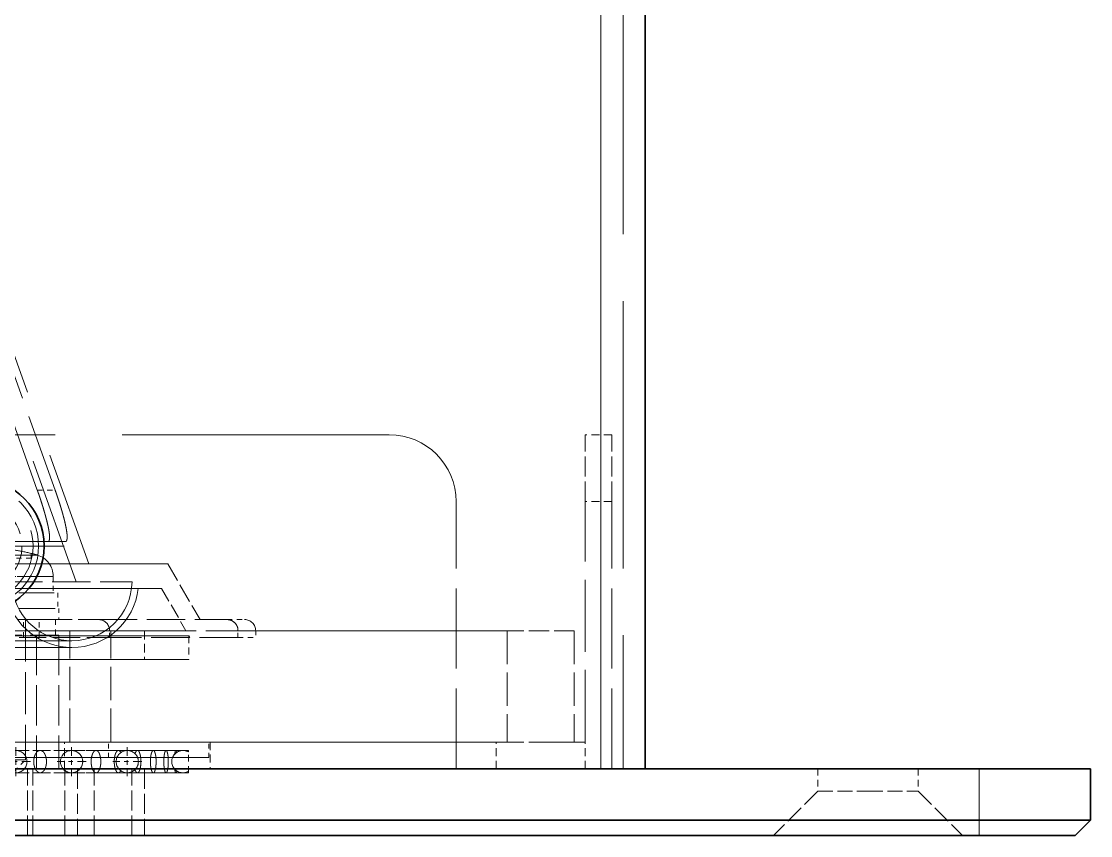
# Model space of a CAD drawing. Extents: x 23 to 587, y 4 to 413.
# Drawn here: x 110.66 to 134.67, y 213.35 to 231.63 of the extents above; entities that cross this region are included whole.
import ezdxf

# ---------------------------------------------------------------- set-up
doc = ezdxf.new("R2010")
doc.units = 0
doc.linetypes.add('DASHDOT', pattern=[18.5, 12, -3, 0.5, -3])
doc.linetypes.add('DASHED', pattern=[15, 12, -3])
doc.layers.get('0').update_dxf_attribs({"lineweight": 13})

# ---------------------------------------------------------------- blocks, each defined once
blk = doc.blocks.new('BLOCK6900')
at = {"color": 7, "linetype": 'DASHDOT', "lineweight": 13, "ltscale": 0.0325}
for p, q in [((41.731, 2.471), (41.731, 1.171)), ((42.381, 1.821), (41.081, 1.821))]:
    blk.add_line(p, q, dxfattribs=at)
blk = doc.blocks.new('BLOCK6901')
at = {"color": 7, "linetype": 'DASHDOT', "lineweight": 13, "ltscale": 0.0325}
for p, q in [((44.231, 2.471), (44.231, 1.171)), ((44.881, 1.821), (43.581, 1.821))]:
    blk.add_line(p, q, dxfattribs=at)
blk = doc.blocks.new('BLOCK6902')
at = {"color": 7, "linetype": 'DASHDOT', "lineweight": 13, "ltscale": 0.0325}
for p, q in [((46.731, 2.471), (46.731, 1.171)), ((47.381, 1.821), (46.081, 1.821))]:
    blk.add_line(p, q, dxfattribs=at)
blk = doc.blocks.new('BLOCK6905')
at = {"color": 7, "linetype": 'DASHDOT', "lineweight": 13, "ltscale": 0.195}
for p, q in [((40, 15.4), (40, 7.6)), ((43.9, 11.5), (36.1, 11.5))]:
    blk.add_line(p, q, dxfattribs=at)
blk = doc.blocks.new('BLOCK6915')
at = {"color": 7, "linetype": 'DASHED', "lineweight": 13}
for p, q in [((68, 1.5), (68, 67.5)), ((68, 1.5), (68, 67.5)), ((68, 67.5), (68, 1.5)), ((69, 67.5), (69, 1.5)), ((37.458, 29.44), (44.436, 9.9)), ((38.211, 29.709), (45, 10.7)), ((58.5, 16.5), (-58.5, 16.5)), ((-23.279, 10.7), (48.557, 10.7)), ((-23.141, 9.6), (48.268, 9.6)), ((63.8, 7.7), (-63.8, 7.7)), ((-23.667, 7.7), (49.365, 7.7)), ((44.247, 7.246), (-38.83, 7.246)), ((49.5, 7.466), (0, 7.466)), ((44.247, 6.946), (-38.83, 6.946)), ((49.5, 6.4), (0, 6.4)), ((63.8, 2.7), (-63.8, 2.7)), ((61.5, 2.7), (-61.5, 2.7)), ((-50.11, 2.7), (50.39, 2.7)), ((-50.11, 2), (50.39, 2)), ((-85, -0.8), (85, -0.8))]:
    blk.add_line(p, q, dxfattribs=at)
at = {"color": 7, "lineweight": 13}
blk.add_line((68, 1.5), (68, 67.5), dxfattribs=at)
at = {"color": 7, "lineweight": 35}
for p, q in [((70, 1.5), (70, 67.5)), ((-85, 1.5), (85, 1.5)), ((-68, 1.5), (68, 1.5)), ((61.5, 1.5), (-61.5, 1.5)), ((85, -0.8), (-85, -0.8)), ((85, -1.5), (-85, -1.5))]:
    blk.add_line(p, q, dxfattribs=at)
at = {"color": 7, "linetype": 'DASHED', "lineweight": 13, "ltscale": 0.291986}
blk.add_line((42.691, 14.013), (38.766, 25.013), dxfattribs=at)
blk.add_line((42.691, 14.013), (38.766, 25.013), dxfattribs=at)
at = {"color": 7, "linetype": 'DASHED', "lineweight": 13, "ltscale": 0.292001}
blk.add_line((43.492, 14.013), (39.565, 25.013), dxfattribs=at)
blk.add_line((43.492, 14.013), (39.565, 25.013), dxfattribs=at)
at = {"color": 7, "linetype": 'DASHED', "lineweight": 13, "ltscale": 0.075}
for p, q in [((67.3, 13.5), (67.3, 16.5)), ((68.5, 13.5), (68.5, 16.5)), ((66.8, 7.7), (63.8, 7.7)), ((66.8, 2.7), (63.8, 2.7)), ((42.249, -1.5), (42.249, 1.5)), ((42.249, -1.5), (42.249, 1.5)), ((42.486, -1.5), (42.486, 1.5)), ((42.486, -1.5), (42.486, 1.5)), ((43.934, -1.5), (43.934, 1.5)), ((43.934, -1.5), (43.934, 1.5)), ((44.5, 1.5), (44.5, -1.5)), ((45.249, -1.5), (45.249, 1.5)), ((45.249, -1.5), (45.249, 1.5)), ((46.934, -1.5), (46.934, 1.5)), ((46.934, -1.5), (46.934, 1.5)), ((47.5, 1.5), (47.5, -1.5))]:
    blk.add_line(p, q, dxfattribs=at)
at = {"color": 7, "linetype": 'DASHED', "lineweight": 13, "ltscale": 0.03}
for p, q in [((68.5, 16.5), (67.3, 16.5)), ((68.5, 13.5), (67.3, 13.5)), ((68.5, 13.5), (67.3, 13.5)), ((43.909, 1.5), (43.909, 2.7)), ((43.909, 1.5), (43.909, 2.7)), ((50.45, 2.7), (50.45, 1.5)), ((63.3, 1.5), (63.3, 2.7)), ((63.3, 1.5), (63.3, 2.7)), ((67.3, 1.5), (67.3, 2.7))]:
    blk.add_line(p, q, dxfattribs=at)
at = {"color": 7, "linetype": 'DASHED', "lineweight": 13, "ltscale": 0.020019}
blk.add_line((42.691, 14.013), (43.492, 14.013), dxfattribs=at)
blk.add_line((42.691, 14.013), (43.492, 14.013), dxfattribs=at)
at = {"color": 7, "linetype": 'DASHED', "lineweight": 13, "ltscale": 0.3}
for p, q in [((61.5, 1.5), (61.5, 13.5)), ((68.5, 1.5), (68.5, 13.5))]:
    blk.add_line(p, q, dxfattribs=at)
at = {"color": 7, "linetype": 'DASHED', "lineweight": 13, "ltscale": 0.27}
blk.add_line((67.3, 2.7), (67.3, 13.5), dxfattribs=at)
at = {"color": 7, "linetype": 'DASHED', "lineweight": 13, "ltscale": 0.378958}
blk.add_line((43.944, 11.7), (28.786, 11.7), dxfattribs=at)
at = {"color": 7, "linetype": 'DASHED', "lineweight": 13, "ltscale": 0.095835}
for p, q in [((38.617, 11.096), (42.45, 11.096)), ((38.867, 11.096), (42.7, 11.096))]:
    blk.add_line(p, q, dxfattribs=at)
at = {"color": 7, "linetype": 'DASHED', "lineweight": 13, "ltscale": 0.000166026}
blk.add_line((42.409, 11.178), (42.409, 11.171), dxfattribs=at)
at = {"color": 7, "linetype": 'DASHED', "lineweight": 13, "ltscale": 0.005527}
blk.add_line((42.409, 10.95), (42.409, 11.171), dxfattribs=at)
at = {"color": 7, "linetype": 'DASHED', "lineweight": 13, "ltscale": 0.01875}
blk.add_line((42.409, 10.95), (41.659, 10.95), dxfattribs=at)
at = {"color": 7, "linetype": 'DASHED', "lineweight": 13, "ltscale": 0.072169}
blk.add_line((48.557, 10.7), (50, 8.2), dxfattribs=at)
at = {"color": 7, "linetype": 'DASHED', "lineweight": 13, "ltscale": 0.129084}
for p, q in [((37.909, 10.139), (43.072, 10.139)), ((38.245, 10.139), (43.409, 10.139))]:
    blk.add_line(p, q, dxfattribs=at)
at = {"color": 7, "linetype": 'DASHED', "lineweight": 13, "ltscale": 0.018478}
blk.add_line((43.409, 10.139), (43.409, 9.4), dxfattribs=at)
at = {"color": 7, "linetype": 'DASHED', "lineweight": 13, "ltscale": 0.143676}
blk.add_line((41.199, 9.9), (46.946, 9.9), dxfattribs=at)
at = {"color": 7, "linetype": 'DASHED', "lineweight": 13, "ltscale": 0.138472}
blk.add_line((37.709, 9.4), (43.248, 9.4), dxfattribs=at)
at = {"color": 7, "linetype": 'DASHED', "lineweight": 13, "ltscale": 0.009028}
blk.add_line((43.248, 9.4), (43.609, 9.4), dxfattribs=at)
at = {"color": 7, "linetype": 'DASHED', "lineweight": 13, "ltscale": 0.0175}
for p, q in [((43.609, 9.4), (43.609, 8.7)), ((45.89, 2), (45.89, 2.7)), ((50.39, 2), (50.39, 2.7)), ((85, -0.8), (85, -1.5))]:
    blk.add_line(p, q, dxfattribs=at)
at = {"color": 7, "linetype": 'DASHED', "lineweight": 13, "ltscale": 0.054848}
blk.add_line((48.268, 9.6), (49.365, 7.7), dxfattribs=at)
at = {"color": 7, "linetype": 'DASHED', "lineweight": 13, "ltscale": 0.140819}
for p, q in [((37.659, 8.7), (43.291, 8.7)), ((37.659, 8.2), (43.291, 8.2))]:
    blk.add_line(p, q, dxfattribs=at)
at = {"color": 7, "linetype": 'DASHED', "lineweight": 13, "ltscale": 0.009181}
for p, q in [((43.291, 8.7), (43.659, 8.7)), ((43.291, 8.2), (43.659, 8.2))]:
    blk.add_line(p, q, dxfattribs=at)
at = {"color": 7, "linetype": 'DASHED', "lineweight": 13, "ltscale": 0.0125}
blk.add_line((43.659, 8.7), (43.659, 8.2), dxfattribs=at)
at = {"color": 7, "linetype": 'DASHED', "lineweight": 13, "ltscale": 0.091298}
blk.add_line((41.792, 8.2), (45.444, 8.2), dxfattribs=at)
at = {"color": 7, "linetype": 'DASHED', "lineweight": 13, "ltscale": 0.02}
for p, q in [((42.073, 7.4), (42.073, 8.2)), ((42.073, 7.4), (42.073, 8.2)), ((42.78, 7.4), (42.78, 8.2)), ((42.78, 7.4), (42.78, 8.2)), ((43.512, 8.2), (43.512, 7.4)), ((43.512, 8.2), (43.512, 7.4))]:
    blk.add_line(p, q, dxfattribs=at)
at = {"color": 7, "linetype": 'DASHED', "lineweight": 13, "ltscale": 0.1575}
blk.add_line((42.159, 8.2), (42.159, 1.9), dxfattribs=at)
at = {"color": 7, "linetype": 'DASHED', "lineweight": 13, "ltscale": 0.144221}
for p, q in [((45.444, 8.2), (51.213, 8.2)), ((45.937, 7.7), (51.705, 7.7)), ((45.937, 7.7), (51.705, 7.7)), ((51.705, 7.4), (45.937, 7.4))]:
    blk.add_line(p, q, dxfattribs=at)
at = {"color": 7, "linetype": 'DASHED', "lineweight": 13, "ltscale": 0.019677}
blk.add_line((51.213, 8.2), (52, 8.2), dxfattribs=at)
at = {"color": 7, "linetype": 'DASHED', "lineweight": 13, "ltscale": 0.101442}
for p, q in [((41.879, 7.7), (45.937, 7.7)), ((41.879, 7.7), (45.937, 7.7)), ((41.879, 7.4), (45.937, 7.4))]:
    blk.add_line(p, q, dxfattribs=at)
at = {"color": 7, "linetype": 'DASHED', "lineweight": 13, "ltscale": 0.125}
for p, q in [((44.159, 2.7), (44.159, 7.7)), ((44.159, 2.7), (44.159, 7.7)), ((46, 2.7), (46, 7.7)), ((63.8, 7.7), (63.8, 2.7)), ((63.8, 7.7), (63.8, 2.7)), ((66.8, 7.7), (66.8, 2.7)), ((85, -0.8), (90, -0.8))]:
    blk.add_line(p, q, dxfattribs=at)
at = {"color": 7, "linetype": 'DASHED', "lineweight": 13, "ltscale": 0.0075}
for p, q in [((45.937, 7.4), (45.937, 7.7)), ((45.937, 7.4), (45.937, 7.7)), ((51.705, 7.4), (51.705, 7.7)), ((51.705, 7.4), (51.705, 7.7)), ((52.5, 7.7), (52.5, 7.4))]:
    blk.add_line(p, q, dxfattribs=at)
at = {"color": 7, "linetype": 'DASHED', "lineweight": 13, "ltscale": 0.0325}
blk.add_line((47.5, 7.7), (47.5, 6.4), dxfattribs=at)
at = {"color": 7, "linetype": 'DASHED', "lineweight": 13, "ltscale": 0.019866}
for p, q in [((51.705, 7.7), (52.5, 7.7)), ((51.705, 7.4), (52.5, 7.4))]:
    blk.add_line(p, q, dxfattribs=at)
at = {"color": 7, "linetype": 'DASHED', "lineweight": 13, "ltscale": 0.128033}
for p, q in [((38.537, 7.5), (43.659, 7.5)), ((38.537, 1.5), (43.659, 1.5))]:
    blk.add_line(p, q, dxfattribs=at)
at = {"color": 7, "linetype": 'DASHED', "lineweight": 13, "ltscale": 0.135414}
blk.add_line((44.247, 7.246), (38.83, 7.246), dxfattribs=at)
at = {"color": 7, "linetype": 'DASHED', "lineweight": 13, "ltscale": 0.15}
for p, q in [((42.659, 7.5), (42.659, 1.5)), ((42.659, 7.5), (42.659, 1.5)), ((43.659, 7.5), (43.659, 1.5)), ((43.659, 7.5), (43.659, 1.5))]:
    blk.add_line(p, q, dxfattribs=at)
at = {"color": 7, "linetype": 'DASHED', "lineweight": 13, "ltscale": 0.001906}
blk.add_line((49.5, 7.466), (49.538, 7.4), dxfattribs=at)
at = {"color": 7, "linetype": 'DASHED', "lineweight": 13, "ltscale": 0.026651}
blk.add_line((49.5, 7.466), (49.5, 6.4), dxfattribs=at)
at = {"color": 7, "linetype": 'DASHED', "lineweight": 13, "ltscale": 0.135416}
blk.add_line((44.247, 6.946), (38.83, 6.946), dxfattribs=at)
at = {"color": 7, "linetype": 'DASHED', "lineweight": 13, "ltscale": 0.045}
blk.add_line((63.3, 2.7), (61.5, 2.7), dxfattribs=at)
at = {"color": 7, "linetype": 'DASHED', "lineweight": 13, "ltscale": 0.1}
blk.add_line((63.3, 2.7), (67.3, 2.7), dxfattribs=at)
at = {"color": 7, "linetype": 'DASHED', "lineweight": 13, "ltscale": 0.0625}
for p, q in [((44.231, 2.321), (41.731, 2.321)), ((44.231, 2.321), (41.731, 2.321)), ((44.231, 2.321), (41.731, 2.321)), ((44.231, 2.321), (41.731, 2.321)), ((44.231, 2.321), (41.731, 2.321)), ((44.231, 2.321), (41.731, 2.321)), ((44.231, 2.321), (41.731, 2.321)), ((44.231, 2.321), (41.731, 2.321)), ((44.231, 2.321), (41.731, 2.321)), ((44.231, 2.321), (41.731, 2.321)), ((44.231, 2.321), (41.731, 2.321)), ((44.231, 2.321), (41.731, 2.321)), ((44.231, 2.321), (41.731, 2.321)), ((44.231, 2.321), (41.731, 2.321)), ((44.231, 2.321), (41.731, 2.321)), ((44.231, 2.321), (41.731, 2.321)), ((44.231, 2.321), (41.731, 2.321)), ((46.731, 2.321), (44.231, 2.321)), ((46.731, 2.321), (44.231, 2.321)), ((46.731, 2.321), (44.231, 2.321)), ((46.731, 2.321), (44.231, 2.321)), ((46.731, 2.321), (44.231, 2.321)), ((46.731, 2.321), (44.231, 2.321)), ((46.731, 2.321), (44.231, 2.321)), ((46.731, 2.321), (44.231, 2.321)), ((46.731, 2.321), (44.231, 2.321)), ((46.731, 2.321), (44.231, 2.321)), ((46.731, 2.321), (44.231, 2.321)), ((46.731, 2.321), (44.231, 2.321)), ((46.731, 2.321), (44.231, 2.321)), ((49.231, 2.321), (46.731, 2.321)), ((49.231, 2.321), (46.731, 2.321)), ((49.231, 2.321), (46.731, 2.321)), ((49.231, 2.321), (46.731, 2.321)), ((49.231, 2.321), (46.731, 2.321)), ((44.231, 1.321), (41.731, 1.321)), ((44.231, 1.321), (41.731, 1.321)), ((44.231, 1.321), (41.731, 1.321)), ((44.231, 1.321), (41.731, 1.321)), ((44.231, 1.321), (41.731, 1.321)), ((44.231, 1.321), (41.731, 1.321)), ((44.231, 1.321), (41.731, 1.321)), ((44.231, 1.321), (41.731, 1.321)), ((44.231, 1.321), (41.731, 1.321)), ((44.231, 1.321), (41.731, 1.321)), ((44.231, 1.321), (41.731, 1.321)), ((44.231, 1.321), (41.731, 1.321)), ((44.231, 1.321), (41.731, 1.321)), ((44.231, 1.321), (41.731, 1.321)), ((44.231, 1.321), (41.731, 1.321)), ((44.231, 1.321), (41.731, 1.321)), ((44.231, 1.321), (41.731, 1.321)), ((46.731, 1.321), (44.231, 1.321)), ((46.731, 1.321), (44.231, 1.321)), ((46.731, 1.321), (44.231, 1.321)), ((46.731, 1.321), (44.231, 1.321)), ((46.731, 1.321), (44.231, 1.321)), ((46.731, 1.321), (44.231, 1.321)), ((46.731, 1.321), (44.231, 1.321)), ((46.731, 1.321), (44.231, 1.321)), ((46.731, 1.321), (44.231, 1.321)), ((46.731, 1.321), (44.231, 1.321)), ((46.731, 1.321), (44.231, 1.321)), ((46.731, 1.321), (44.231, 1.321)), ((46.731, 1.321), (44.231, 1.321)), ((49.231, 1.321), (46.731, 1.321)), ((49.231, 1.321), (46.731, 1.321)), ((49.231, 1.321), (46.731, 1.321)), ((49.231, 1.321), (46.731, 1.321)), ((49.231, 1.321), (46.731, 1.321))]:
    blk.add_line(p, q, dxfattribs=at)
at = {"color": 7, "linetype": 'DASHED', "lineweight": 13, "ltscale": 0.06078}
for p, q in [((44.163, 2.321), (41.731, 2.321)), ((44.163, 2.321), (41.731, 2.321)), ((44.163, 1.321), (41.731, 1.321)), ((44.163, 1.321), (41.731, 1.321))]:
    blk.add_line(p, q, dxfattribs=at)
at = {"color": 7, "linetype": 'DASHED', "lineweight": 13, "ltscale": 0.027243}
for p, q in [((42.821, 2.321), (41.731, 2.321)), ((42.821, 2.321), (41.731, 2.321)), ((42.821, 1.321), (41.731, 1.321)), ((42.821, 1.321), (41.731, 1.321))]:
    blk.add_line(p, q, dxfattribs=at)
at = {"color": 7, "linetype": 'DASHED', "lineweight": 13, "ltscale": 0.000576364}
for p, q in [((44.163, 2.321), (44.186, 2.319)), ((44.163, 2.321), (44.186, 2.319)), ((44.163, 1.321), (44.186, 1.324)), ((44.163, 1.321), (44.186, 1.324))]:
    blk.add_line(p, q, dxfattribs=at)
at = {"color": 7, "linetype": 'DASHED', "lineweight": 13, "ltscale": 0.001149}
for p, q in [((44.186, 2.319), (44.231, 2.321)), ((44.186, 1.324), (44.231, 1.321))]:
    blk.add_line(p, q, dxfattribs=at)
at = {"color": 7, "linetype": 'DASHED', "lineweight": 13, "ltscale": 0.052607}
for p, q in [((46.336, 2.321), (44.231, 2.321)), ((46.336, 2.321), (44.231, 2.321)), ((46.336, 1.321), (44.231, 1.321)), ((46.336, 1.321), (44.231, 1.321))]:
    blk.add_line(p, q, dxfattribs=at)
at = {"color": 7, "linetype": 'DASHED', "lineweight": 13, "ltscale": 0.027451}
for p, q in [((45.33, 2.321), (44.231, 2.321)), ((45.33, 2.321), (44.231, 2.321)), ((45.33, 1.321), (44.231, 1.321)), ((45.33, 1.321), (44.231, 1.321))]:
    blk.add_line(p, q, dxfattribs=at)
at = {"color": 7, "linetype": 'DASHED', "lineweight": 13, "ltscale": 0.054679}
for p, q in [((48.919, 2.321), (46.731, 2.321)), ((48.919, 2.321), (46.731, 2.321)), ((48.919, 1.321), (46.731, 1.321)), ((48.919, 1.321), (46.731, 1.321))]:
    blk.add_line(p, q, dxfattribs=at)
at = {"color": 7, "linetype": 'DASHED', "lineweight": 13, "ltscale": 0.043621}
for p, q in [((48.476, 2.321), (46.731, 2.321)), ((48.476, 2.321), (46.731, 2.321)), ((48.476, 1.321), (46.731, 1.321)), ((48.476, 1.321), (46.731, 1.321))]:
    blk.add_line(p, q, dxfattribs=at)
at = {"color": 7, "linetype": 'DASHED', "lineweight": 13, "ltscale": 0.029258}
for p, q in [((47.902, 2.321), (46.731, 2.321)), ((47.902, 2.321), (46.731, 2.321)), ((47.902, 1.321), (46.731, 1.321)), ((47.902, 1.321), (46.731, 1.321))]:
    blk.add_line(p, q, dxfattribs=at)
at = {"color": 7, "linetype": 'DASHED', "lineweight": 13, "ltscale": 0.011474}
for p, q in [((47.19, 2.321), (46.731, 2.321)), ((47.19, 2.321), (46.731, 2.321)), ((47.19, 1.321), (46.731, 1.321)), ((47.19, 1.321), (46.731, 1.321))]:
    blk.add_line(p, q, dxfattribs=at)
at = {"color": 7, "linetype": 'DASHED', "lineweight": 13, "ltscale": 0.00625}
for p, q in [((49.481, 2.321), (49.231, 2.321)), ((49.481, 1.321), (49.231, 1.321))]:
    blk.add_line(p, q, dxfattribs=at)
at = {"color": 7, "linetype": 'DASHED', "lineweight": 13, "ltscale": 0.004694}
for p, q in [((49.419, 2.321), (49.231, 2.321)), ((49.419, 2.321), (49.231, 2.321)), ((49.419, 1.321), (49.231, 1.321)), ((49.419, 1.321), (49.231, 1.321))]:
    blk.add_line(p, q, dxfattribs=at)
at = {"color": 7, "linetype": 'DASHED', "lineweight": 13, "ltscale": 0.000514896}
blk.add_line((49.41, 2.289), (49.429, 2.281), dxfattribs=at)
at = {"color": 7, "linetype": 'DASHED', "lineweight": 13, "ltscale": 0.001458}
for p, q in [((49.481, 2.255), (49.429, 2.281)), ((49.481, 1.388), (49.429, 1.362))]:
    blk.add_line(p, q, dxfattribs=at)
at = {"color": 7, "linetype": 'DASHED', "lineweight": 13, "ltscale": 0.001666}
for p, q in [((49.481, 2.321), (49.481, 2.255)), ((49.481, 1.321), (49.481, 1.388))]:
    blk.add_line(p, q, dxfattribs=at)
at = {"color": 7, "linetype": 'DASHED', "lineweight": 13, "ltscale": 0.025}
for p, q in [((49.481, 1.321), (49.481, 2.321)), ((77.75, 1.5), (77.75, 0.5)), ((77.75, 1.5), (77.75, 0.5)), ((82.25, 1.5), (82.25, 0.5)), ((82.25, 1.5), (82.25, 0.5))]:
    blk.add_line(p, q, dxfattribs=at)
at = {"color": 7, "linetype": 'DASHED', "lineweight": 13, "ltscale": 0.070409}
blk.add_line((39.342, 1.9), (42.159, 1.9), dxfattribs=at)
at = {"color": 7, "linetype": 'DASHED', "lineweight": 13, "ltscale": 0.017678}
blk.add_line((41.659, 1.4), (42.159, 1.9), dxfattribs=at)
at = {"color": 7, "lineweight": 35, "ltscale": 0.045}
blk.add_line((63.3, 1.5), (61.5, 1.5), dxfattribs=at)
at = {"color": 7, "lineweight": 35, "ltscale": 0.1}
blk.add_line((63.3, 1.5), (67.3, 1.5), dxfattribs=at)
at = {"color": 7, "lineweight": 35, "ltscale": 0.03}
blk.add_line((67.3, 1.5), (68.5, 1.5), dxfattribs=at)
at = {"color": 7, "lineweight": 35, "ltscale": 0.05}
blk.add_line((70, 1.5), (68, 1.5), dxfattribs=at)
at = {"color": 7, "linetype": 'DASHED', "lineweight": 13, "ltscale": 0.0575}
blk.add_line((85, 1.5), (85, -0.8), dxfattribs=at)
at = {"color": 7, "lineweight": 35, "ltscale": 0.125}
for p, q in [((85, 1.5), (90, 1.5)), ((85, -0.8), (90, -0.8))]:
    blk.add_line(p, q, dxfattribs=at)
at = {"color": 7, "lineweight": 13, "ltscale": 0.0575}
blk.add_line((85, 1.5), (85, -0.8), dxfattribs=at)
at = {"color": 7, "lineweight": 35, "ltscale": 0.0575}
blk.add_line((90, 1.5), (90, -0.8), dxfattribs=at)
at = {"color": 7, "linetype": 'DASHED', "lineweight": 13, "ltscale": 0.000514902}
blk.add_line((49.41, 1.354), (49.429, 1.362), dxfattribs=at)
at = {"color": 7, "linetype": 'DASHED', "lineweight": 13, "ltscale": 0.070711}
for p, q in [((77.75, 0.5), (75.75, -1.5)), ((77.75, 0.5), (75.75, -1.5)), ((82.25, 0.5), (84.25, -1.5)), ((82.25, 0.5), (84.25, -1.5))]:
    blk.add_line(p, q, dxfattribs=at)
at = {"color": 7, "linetype": 'DASHED', "lineweight": 13, "ltscale": 0.05625}
for p, q in [((77.75, 0.5), (80, 0.5)), ((77.75, 0.5), (80, 0.5)), ((80, 0.5), (82.25, 0.5)), ((80, 0.5), (82.25, 0.5))]:
    blk.add_line(p, q, dxfattribs=at)
at = {"color": 7, "lineweight": 13, "ltscale": 0.0175}
blk.add_line((85, -0.8), (85, -1.5), dxfattribs=at)
at = {"color": 7, "lineweight": 35, "ltscale": 0.024749}
blk.add_line((90, -0.8), (89.3, -1.5), dxfattribs=at)
at = {"color": 7, "lineweight": 35, "ltscale": 0.1075}
blk.add_line((85, -1.5), (89.3, -1.5), dxfattribs=at)
at = {"color": 7, "linetype": 'DASHED', "lineweight": 13}
for centre, radius in [((40, 11.5), 3), ((40, 11.5), 2.75), ((40, 11.5), 2.75), ((40, 11.5), 2.5), ((40, 11.5), 2), ((41.731, 1.821), 0.5)]:
    blk.add_circle(centre, radius, dxfattribs=at)
at = {"color": 7, "lineweight": 35}
blk.add_circle((40, 11.5), 3, dxfattribs=at)
at = {"color": 7, "linetype": 'DASHED', "lineweight": 13}
for centre, radius, start, end in [((58.5, 13.5), 3, 0, 90), ((40.658, 4.399), 6.994, 75.509, 81.7788), ((40.658, 4.399), 6.994, 75.509, 81.7788), ((40.649, 4.367), 7.035, 73.0505, 75.5184), ((42.409, 10.139), 1, 0, 73.0422), ((44.247, 9.946), 2.7, 270, 359.0167), ((44.247, 9.946), 3, 192.8658, 270), ((44.247, 9.946), 2.7, 188.6712, 270), ((44.247, 9.946), 3, 270, 353.3707), ((52, 7.7), 0.5, 360, 90), ((41.731, 1.821), 0.5, 270, 90), ((44.231, 1.821), 0.5, 106.0633, 253.9361), ((44.165, 2.182), 0.14, 90.7806, 120.7552), ((44.165, 2.182), 0.14, 90.7806, 120.7552), ((44.231, 1.821), 0.5, 0, 106.0125), ((44.231, 1.821), 0.5, 95.2539, 105.9735), ((44.231, 1.821), 0.5, 270, 90), ((46.731, 1.821), 0.5, 90, 360), ((46.731, 1.821), 0.5, 90, 270), ((46.731, 1.821), 0.5, 45.804, 90), ((46.731, 1.821), 0.5, 0, 45.8854), ((46.731, 1.821), 0.5, 314.1145, 45.8852), ((49.231, 1.821), 0.5, 137.7546, 222.2454), ((49.231, 1.821), 0.5, 90, 149.3462), ((49.231, 1.821), 0.5, 69.0766, 141.4021), ((49.472, 2.291), 0.0617, 150.1409, 182.3277), ((49.472, 2.291), 0.0617, 150.1409, 182.3277), ((49.347, 2.286), 0.081, 356.3955, 26.1203), ((49.347, 2.286), 0.081, 356.3955, 26.1203), ((44.231, 1.821), 0.5, 226.7749, 264.7461), ((44.231, 1.821), 0.5, 229.7587, 0), ((46.731, 1.821), 0.5, 270, 314.196), ((49.231, 1.821), 0.5, 195.7915, 270), ((49.231, 1.821), 0.5, 206.4841, 290.8517), ((44.165, 1.461), 0.14, 239.2448, 269.2194), ((44.165, 1.461), 0.14, 239.2448, 269.2194), ((49.472, 1.352), 0.0617, 177.6723, 209.8591), ((49.472, 1.352), 0.0617, 177.6723, 209.8591), ((49.347, 1.357), 0.081, 333.8797, 3.6045), ((49.347, 1.357), 0.081, 333.8797, 3.6045)]:
    blk.add_arc(centre, radius, start, end, dxfattribs=at)
for centre, major_axis, ratio, start_param, end_param in [((45.444, 7.7), (0, -0.5), 0.984864, 1.570796, 3.141593), ((45.444, 7.7), (0, 0.5), 0.984864, 4.712389, 6.283185), ((51.213, 7.7), (0, -0.5), 0.984864, 1.570796, 3.141593), ((51.213, 7.7), (0, 0.5), 0.984864, 4.712389, 6.283185), ((46.328, 1.8), (-0.008, -0.522), 0.36382, 2.543859, 3.147394), ((46.328, 1.8), (-0.008, -0.522), 0.36382, 2.543859, 3.147394), ((46.328, 1.843), (0.008, -0.522), 0.36382, 6.277384, 6.880919), ((46.328, 1.843), (0.008, -0.522), 0.36382, 6.277384, 6.880919)]:
    blk.add_ellipse(centre, major_axis=major_axis, ratio=ratio, start_param=start_param, end_param=end_param, dxfattribs=at)
for points, knots in [([(43.161, 11.7), (43.228, 11.7), (43.261, 11.787), (43.259, 11.949), (43.205, 12.314), (43.053, 12.891), (42.988, 13.118), (42.888, 13.439), (42.771, 13.787), (42.745, 13.862), (42.718, 13.937), (42.691, 14.013)], [0, 0, 0, 0, 0, 0, 4.957778, 4.957778, 4.957778, 7.502498, 7.502498, 7.502498, 8.195921, 8.195921, 8.195921, 8.195921, 8.195921, 8.195921]), ([(43.161, 11.7), (43.228, 11.7), (43.261, 11.787), (43.259, 11.949), (43.205, 12.314), (43.053, 12.891), (42.988, 13.118), (42.888, 13.439), (42.771, 13.787), (42.745, 13.862), (42.718, 13.937), (42.691, 14.013)], [0, 0, 0, 0, 0, 0, 4.957778, 4.957778, 4.957778, 7.502498, 7.502498, 7.502498, 8.195921, 8.195921, 8.195921, 8.195921, 8.195921, 8.195921]), ([(43.492, 14.013), (43.597, 13.719), (43.696, 13.421), (43.776, 13.159), (43.939, 12.578), (44.019, 12.172), (44.042, 11.986), (44.04, 11.805), (43.997, 11.722), (43.982, 11.708), (43.965, 11.7), (43.944, 11.7)], [0, 0, 0, 0, 0, 0, 2.707376, 2.707376, 2.707376, 6.667159, 6.667159, 6.667159, 8.102253, 8.102253, 8.102253, 8.102253, 8.102253, 8.102253]), ([(43.492, 14.013), (43.597, 13.719), (43.696, 13.421), (43.776, 13.159), (43.939, 12.578), (44.019, 12.172), (44.042, 11.986), (44.04, 11.805), (43.997, 11.722), (43.982, 11.708), (43.965, 11.7), (43.944, 11.7)], [0, 0, 0, 0, 0, 0, 2.707376, 2.707376, 2.707376, 6.667159, 6.667159, 6.667159, 8.102253, 8.102253, 8.102253, 8.102253, 8.102253, 8.102253]), ([(42.531, 1.821), (42.531, 1.904), (42.541, 1.987), (42.561, 2.065), (42.611, 2.184), (42.681, 2.265), (42.714, 2.292), (42.756, 2.313), (42.798, 2.32), (42.806, 2.321), (42.813, 2.321), (42.821, 2.321)], [0, 0, 0, 0, 0, 0, 0.718026, 0.718026, 0.718026, 1.245616, 1.245616, 1.245616, 1.361362, 1.361362, 1.361362, 1.361362, 1.361362, 1.361362]), ([(42.531, 1.821), (42.531, 1.904), (42.541, 1.987), (42.561, 2.065), (42.611, 2.184), (42.681, 2.265), (42.714, 2.292), (42.756, 2.313), (42.798, 2.32), (42.806, 2.321), (42.813, 2.321), (42.821, 2.321)], [0, 0, 0, 0, 0, 0, 0.718026, 0.718026, 0.718026, 1.245616, 1.245616, 1.245616, 1.361362, 1.361362, 1.361362, 1.361362, 1.361362, 1.361362]), ([(42.821, 2.321), (42.855, 2.321), (42.889, 2.313), (42.922, 2.295), (42.994, 2.234), (43.05, 2.133), (43.075, 2.064), (43.096, 1.971), (43.103, 1.874), (43.104, 1.857), (43.104, 1.839), (43.104, 1.821)], [0, 0, 0, 0, 0, 0, 0.51248, 0.51248, 0.51248, 1.203182, 1.203182, 1.203182, 1.35621, 1.35621, 1.35621, 1.35621, 1.35621, 1.35621]), ([(42.821, 2.321), (42.855, 2.321), (42.889, 2.313), (42.922, 2.295), (42.994, 2.234), (43.05, 2.133), (43.075, 2.064), (43.096, 1.971), (43.103, 1.874), (43.104, 1.857), (43.104, 1.839), (43.104, 1.821)], [0, 0, 0, 0, 0, 0, 0.51248, 0.51248, 0.51248, 1.203182, 1.203182, 1.203182, 1.35621, 1.35621, 1.35621, 1.35621, 1.35621, 1.35621]), ([(45.11, 1.821), (45.11, 1.917), (45.12, 2.012), (45.14, 2.102), (45.187, 2.222), (45.252, 2.294), (45.277, 2.312), (45.303, 2.321), (45.33, 2.321)], [0, 0, 0, 0, 0, 0, 0.824825, 0.824825, 0.824825, 1.308856, 1.308856, 1.308856, 1.308856, 1.308856, 1.308856]), ([(45.11, 1.821), (45.11, 1.917), (45.12, 2.012), (45.14, 2.102), (45.187, 2.222), (45.252, 2.294), (45.277, 2.312), (45.303, 2.321), (45.33, 2.321)], [0, 0, 0, 0, 0, 0, 0.824825, 0.824825, 0.824825, 1.308856, 1.308856, 1.308856, 1.308856, 1.308856, 1.308856]), ([(45.33, 2.321), (45.356, 2.322), (45.383, 2.312), (45.408, 2.294), (45.47, 2.222), (45.515, 2.101), (45.534, 2.013), (45.543, 1.919), (45.544, 1.824), (45.544, 1.823), (45.544, 1.822), (45.544, 1.821)], [0, 0, 0, 0, 0, 0, 0.489855, 0.489855, 0.489855, 1.299225, 1.299225, 1.299225, 1.307776, 1.307776, 1.307776, 1.307776, 1.307776, 1.307776]), ([(45.33, 2.321), (45.356, 2.322), (45.383, 2.312), (45.408, 2.294), (45.47, 2.222), (45.515, 2.101), (45.534, 2.013), (45.543, 1.919), (45.544, 1.824), (45.544, 1.823), (45.544, 1.822), (45.544, 1.821)], [0, 0, 0, 0, 0, 0, 0.489855, 0.489855, 0.489855, 1.299225, 1.299225, 1.299225, 1.307776, 1.307776, 1.307776, 1.307776, 1.307776, 1.307776]), ([(46.147, 1.821), (46.147, 1.93), (46.158, 2.038), (46.181, 2.14), (46.227, 2.252), (46.286, 2.306), (46.302, 2.316), (46.319, 2.321), (46.336, 2.321)], [0, 0, 0, 0, 0, 0, 0.93928, 0.93928, 0.93928, 1.288148, 1.288148, 1.288148, 1.288148, 1.288148, 1.288148]), ([(46.147, 1.821), (46.147, 1.93), (46.158, 2.038), (46.181, 2.14), (46.227, 2.252), (46.286, 2.306), (46.302, 2.316), (46.319, 2.321), (46.336, 2.321)], [0, 0, 0, 0, 0, 0, 0.93928, 0.93928, 0.93928, 1.288148, 1.288148, 1.288148, 1.288148, 1.288148, 1.288148]), ([(47.08, 2.18), (47.094, 2.222), (47.11, 2.258), (47.128, 2.287), (47.152, 2.311), (47.176, 2.32), (47.181, 2.321), (47.186, 2.321), (47.19, 2.321)], [0, 0, 0, 0, 0, 0, 0.4869591, 0.4869591, 0.4869591, 0.6001415, 0.6001415, 0.6001415, 0.6001415, 0.6001415, 0.6001415]), ([(47.08, 2.18), (47.094, 2.222), (47.11, 2.258), (47.128, 2.287), (47.152, 2.311), (47.176, 2.32), (47.181, 2.321), (47.186, 2.321), (47.19, 2.321)], [0, 0, 0, 0, 0, 0, 0.4869591, 0.4869591, 0.4869591, 0.6001415, 0.6001415, 0.6001415, 0.6001415, 0.6001415, 0.6001415]), ([(47.19, 2.321), (47.208, 2.321), (47.226, 2.313), (47.243, 2.297), (47.29, 2.228), (47.323, 2.108), (47.337, 2.015), (47.344, 1.918), (47.344, 1.821)], [0, 0, 0, 0, 0, 0, 0.432516, 0.432516, 0.432516, 1.272333, 1.272333, 1.272333, 1.272333, 1.272333, 1.272333]), ([(47.19, 2.321), (47.208, 2.321), (47.226, 2.313), (47.243, 2.297), (47.29, 2.228), (47.323, 2.108), (47.337, 2.015), (47.344, 1.918), (47.344, 1.821)], [0, 0, 0, 0, 0, 0, 0.432516, 0.432516, 0.432516, 1.272333, 1.272333, 1.272333, 1.272333, 1.272333, 1.272333]), ([(47.771, 1.821), (47.771, 1.928), (47.778, 2.034), (47.794, 2.136), (47.826, 2.249), (47.867, 2.306), (47.878, 2.316), (47.89, 2.321), (47.902, 2.321)], [0, 0, 0, 0, 0, 0, 0.919842, 0.919842, 0.919842, 1.259322, 1.259322, 1.259322, 1.259322, 1.259322, 1.259322]), ([(47.771, 1.821), (47.771, 1.928), (47.778, 2.034), (47.794, 2.136), (47.826, 2.249), (47.867, 2.306), (47.878, 2.316), (47.89, 2.321), (47.902, 2.321)], [0, 0, 0, 0, 0, 0, 0.919842, 0.919842, 0.919842, 1.259322, 1.259322, 1.259322, 1.259322, 1.259322, 1.259322]), ([(47.902, 2.321), (47.915, 2.322), (47.929, 2.315), (47.941, 2.301), (47.98, 2.237), (48.009, 2.12), (48.021, 2.023), (48.028, 1.922), (48.028, 1.821)], [0, 0, 0, 0, 0, 0, 0.387171, 0.387171, 0.387171, 1.259777, 1.259777, 1.259777, 1.259777, 1.259777, 1.259777]), ([(47.902, 2.321), (47.915, 2.322), (47.929, 2.315), (47.941, 2.301), (47.98, 2.237), (48.009, 2.12), (48.021, 2.023), (48.028, 1.922), (48.028, 1.821)], [0, 0, 0, 0, 0, 0, 0.387171, 0.387171, 0.387171, 1.259777, 1.259777, 1.259777, 1.259777, 1.259777, 1.259777]), ([(48.372, 1.821), (48.372, 1.927), (48.378, 2.032), (48.39, 2.134), (48.416, 2.248), (48.448, 2.305), (48.458, 2.316), (48.467, 2.321), (48.476, 2.321)], [0, 0, 0, 0, 0, 0, 0.913334, 0.913334, 0.913334, 1.249162, 1.249162, 1.249162, 1.249162, 1.249162, 1.249162]), ([(48.372, 1.821), (48.372, 1.927), (48.378, 2.032), (48.39, 2.134), (48.416, 2.248), (48.448, 2.305), (48.458, 2.316), (48.467, 2.321), (48.476, 2.321)], [0, 0, 0, 0, 0, 0, 0.913334, 0.913334, 0.913334, 1.249162, 1.249162, 1.249162, 1.249162, 1.249162, 1.249162]), ([(48.476, 2.321), (48.49, 2.322), (48.503, 2.311), (48.515, 2.29), (48.544, 2.211), (48.564, 2.087), (48.571, 2.001), (48.575, 1.911), (48.575, 1.821)], [0, 0, 0, 0, 0, 0, 0.476021, 0.476021, 0.476021, 1.252656, 1.252656, 1.252656, 1.252656, 1.252656, 1.252656]), ([(48.476, 2.321), (48.49, 2.322), (48.503, 2.311), (48.515, 2.29), (48.544, 2.211), (48.564, 2.087), (48.571, 2.001), (48.575, 1.911), (48.575, 1.821)], [0, 0, 0, 0, 0, 0, 0.476021, 0.476021, 0.476021, 1.252656, 1.252656, 1.252656, 1.252656, 1.252656, 1.252656]), ([(48.861, 2.158), (48.868, 2.205), (48.876, 2.246), (48.886, 2.28), (48.898, 2.309), (48.911, 2.32), (48.914, 2.321), (48.916, 2.321), (48.919, 2.321)], [0, 0, 0, 0, 0, 0, 0.509377, 0.509377, 0.509377, 0.6254481, 0.6254481, 0.6254481, 0.6254481, 0.6254481, 0.6254481]), ([(48.861, 2.158), (48.868, 2.205), (48.876, 2.246), (48.886, 2.28), (48.898, 2.309), (48.911, 2.32), (48.914, 2.321), (48.916, 2.321), (48.919, 2.321)], [0, 0, 0, 0, 0, 0, 0.509377, 0.509377, 0.509377, 0.6254481, 0.6254481, 0.6254481, 0.6254481, 0.6254481, 0.6254481]), ([(48.919, 2.321), (48.927, 2.321), (48.934, 2.315), (48.942, 2.301), (48.95, 2.278), (48.957, 2.25), (48.958, 2.247), (48.958, 2.244), (48.959, 2.241)], [0, 0, 0, 0, 0, 0, 0.3788842, 0.3788842, 0.3788842, 0.4237837, 0.4237837, 0.4237837, 0.4237837, 0.4237837, 0.4237837]), ([(48.919, 2.321), (48.927, 2.321), (48.934, 2.315), (48.942, 2.301), (48.95, 2.278), (48.957, 2.25), (48.958, 2.247), (48.958, 2.244), (48.959, 2.241)], [0, 0, 0, 0, 0, 0, 0.3788842, 0.3788842, 0.3788842, 0.4237837, 0.4237837, 0.4237837, 0.4237837, 0.4237837, 0.4237837]), ([(42.531, 1.821), (42.531, 1.739), (42.541, 1.656), (42.561, 1.578), (42.611, 1.459), (42.681, 1.378), (42.714, 1.351), (42.756, 1.33), (42.798, 1.323), (42.806, 1.322), (42.813, 1.321), (42.821, 1.321)], [0, 0, 0, 0, 0, 0, 0.718026, 0.718026, 0.718026, 1.245616, 1.245616, 1.245616, 1.361362, 1.361362, 1.361362, 1.361362, 1.361362, 1.361362]), ([(42.531, 1.821), (42.531, 1.739), (42.541, 1.656), (42.561, 1.578), (42.611, 1.459), (42.681, 1.378), (42.714, 1.351), (42.756, 1.33), (42.798, 1.323), (42.806, 1.322), (42.813, 1.321), (42.821, 1.321)], [0, 0, 0, 0, 0, 0, 0.718026, 0.718026, 0.718026, 1.245616, 1.245616, 1.245616, 1.361362, 1.361362, 1.361362, 1.361362, 1.361362, 1.361362]), ([(42.821, 1.321), (42.855, 1.321), (42.889, 1.33), (42.922, 1.348), (42.994, 1.409), (43.05, 1.51), (43.075, 1.579), (43.096, 1.672), (43.103, 1.769), (43.104, 1.786), (43.104, 1.804), (43.104, 1.821)], [0, 0, 0, 0, 0, 0, 0.51248, 0.51248, 0.51248, 1.203182, 1.203182, 1.203182, 1.35621, 1.35621, 1.35621, 1.35621, 1.35621, 1.35621]), ([(42.821, 1.321), (42.855, 1.321), (42.889, 1.33), (42.922, 1.348), (42.994, 1.409), (43.05, 1.51), (43.075, 1.579), (43.096, 1.672), (43.103, 1.769), (43.104, 1.786), (43.104, 1.804), (43.104, 1.821)], [0, 0, 0, 0, 0, 0, 0.51248, 0.51248, 0.51248, 1.203182, 1.203182, 1.203182, 1.35621, 1.35621, 1.35621, 1.35621, 1.35621, 1.35621]), ([(45.11, 1.821), (45.11, 1.726), (45.12, 1.631), (45.14, 1.541), (45.187, 1.421), (45.252, 1.349), (45.277, 1.331), (45.303, 1.322), (45.33, 1.321)], [0, 0, 0, 0, 0, 0, 0.824825, 0.824825, 0.824825, 1.308856, 1.308856, 1.308856, 1.308856, 1.308856, 1.308856]), ([(45.11, 1.821), (45.11, 1.726), (45.12, 1.631), (45.14, 1.541), (45.187, 1.421), (45.252, 1.349), (45.277, 1.331), (45.303, 1.322), (45.33, 1.321)], [0, 0, 0, 0, 0, 0, 0.824825, 0.824825, 0.824825, 1.308856, 1.308856, 1.308856, 1.308856, 1.308856, 1.308856]), ([(45.33, 1.321), (45.356, 1.321), (45.383, 1.331), (45.408, 1.349), (45.47, 1.421), (45.515, 1.542), (45.534, 1.63), (45.543, 1.724), (45.544, 1.819), (45.544, 1.82), (45.544, 1.82), (45.544, 1.821)], [0, 0, 0, 0, 0, 0, 0.489855, 0.489855, 0.489855, 1.299225, 1.299225, 1.299225, 1.307776, 1.307776, 1.307776, 1.307776, 1.307776, 1.307776]), ([(45.33, 1.321), (45.356, 1.321), (45.383, 1.331), (45.408, 1.349), (45.47, 1.421), (45.515, 1.542), (45.534, 1.63), (45.543, 1.724), (45.544, 1.819), (45.544, 1.82), (45.544, 1.82), (45.544, 1.821)], [0, 0, 0, 0, 0, 0, 0.489855, 0.489855, 0.489855, 1.299225, 1.299225, 1.299225, 1.307776, 1.307776, 1.307776, 1.307776, 1.307776, 1.307776]), ([(46.147, 1.821), (46.147, 1.713), (46.158, 1.605), (46.181, 1.503), (46.227, 1.391), (46.286, 1.337), (46.302, 1.327), (46.319, 1.321), (46.336, 1.321)], [0, 0, 0, 0, 0, 0, 0.93928, 0.93928, 0.93928, 1.288148, 1.288148, 1.288148, 1.288148, 1.288148, 1.288148]), ([(46.147, 1.821), (46.147, 1.713), (46.158, 1.605), (46.181, 1.503), (46.227, 1.391), (46.286, 1.337), (46.302, 1.327), (46.319, 1.321), (46.336, 1.321)], [0, 0, 0, 0, 0, 0, 0.93928, 0.93928, 0.93928, 1.288148, 1.288148, 1.288148, 1.288148, 1.288148, 1.288148]), ([(47.08, 1.463), (47.094, 1.421), (47.11, 1.385), (47.128, 1.356), (47.152, 1.332), (47.176, 1.323), (47.181, 1.322), (47.186, 1.321), (47.19, 1.321)], [0, 0, 0, 0, 0, 0, 0.4869591, 0.4869591, 0.4869591, 0.6001415, 0.6001415, 0.6001415, 0.6001415, 0.6001415, 0.6001415]), ([(47.08, 1.463), (47.094, 1.421), (47.11, 1.385), (47.128, 1.356), (47.152, 1.332), (47.176, 1.323), (47.181, 1.322), (47.186, 1.321), (47.19, 1.321)], [0, 0, 0, 0, 0, 0, 0.4869591, 0.4869591, 0.4869591, 0.6001415, 0.6001415, 0.6001415, 0.6001415, 0.6001415, 0.6001415]), ([(47.19, 1.321), (47.208, 1.321), (47.226, 1.33), (47.243, 1.346), (47.29, 1.415), (47.323, 1.535), (47.337, 1.628), (47.344, 1.725), (47.344, 1.821)], [0, 0, 0, 0, 0, 0, 0.432516, 0.432516, 0.432516, 1.272333, 1.272333, 1.272333, 1.272333, 1.272333, 1.272333]), ([(47.19, 1.321), (47.208, 1.321), (47.226, 1.33), (47.243, 1.346), (47.29, 1.415), (47.323, 1.535), (47.337, 1.628), (47.344, 1.725), (47.344, 1.821)], [0, 0, 0, 0, 0, 0, 0.432516, 0.432516, 0.432516, 1.272333, 1.272333, 1.272333, 1.272333, 1.272333, 1.272333]), ([(47.771, 1.821), (47.771, 1.715), (47.778, 1.609), (47.794, 1.507), (47.826, 1.394), (47.867, 1.337), (47.878, 1.327), (47.89, 1.322), (47.902, 1.321)], [0, 0, 0, 0, 0, 0, 0.919842, 0.919842, 0.919842, 1.259322, 1.259322, 1.259322, 1.259322, 1.259322, 1.259322]), ([(47.771, 1.821), (47.771, 1.715), (47.778, 1.609), (47.794, 1.507), (47.826, 1.394), (47.867, 1.337), (47.878, 1.327), (47.89, 1.322), (47.902, 1.321)], [0, 0, 0, 0, 0, 0, 0.919842, 0.919842, 0.919842, 1.259322, 1.259322, 1.259322, 1.259322, 1.259322, 1.259322]), ([(47.902, 1.321), (47.915, 1.321), (47.929, 1.328), (47.941, 1.342), (47.98, 1.406), (48.009, 1.523), (48.021, 1.62), (48.028, 1.721), (48.028, 1.821)], [0, 0, 0, 0, 0, 0, 0.387171, 0.387171, 0.387171, 1.259777, 1.259777, 1.259777, 1.259777, 1.259777, 1.259777]), ([(47.902, 1.321), (47.915, 1.321), (47.929, 1.328), (47.941, 1.342), (47.98, 1.406), (48.009, 1.523), (48.021, 1.62), (48.028, 1.721), (48.028, 1.821)], [0, 0, 0, 0, 0, 0, 0.387171, 0.387171, 0.387171, 1.259777, 1.259777, 1.259777, 1.259777, 1.259777, 1.259777]), ([(48.372, 1.821), (48.372, 1.716), (48.378, 1.611), (48.39, 1.509), (48.416, 1.395), (48.448, 1.338), (48.458, 1.327), (48.467, 1.322), (48.476, 1.321)], [0, 0, 0, 0, 0, 0, 0.913334, 0.913334, 0.913334, 1.249162, 1.249162, 1.249162, 1.249162, 1.249162, 1.249162]), ([(48.372, 1.821), (48.372, 1.716), (48.378, 1.611), (48.39, 1.509), (48.416, 1.395), (48.448, 1.338), (48.458, 1.327), (48.467, 1.322), (48.476, 1.321)], [0, 0, 0, 0, 0, 0, 0.913334, 0.913334, 0.913334, 1.249162, 1.249162, 1.249162, 1.249162, 1.249162, 1.249162]), ([(48.476, 1.321), (48.49, 1.321), (48.503, 1.332), (48.515, 1.353), (48.544, 1.432), (48.564, 1.556), (48.571, 1.642), (48.575, 1.732), (48.575, 1.821)], [0, 0, 0, 0, 0, 0, 0.476021, 0.476021, 0.476021, 1.252656, 1.252656, 1.252656, 1.252656, 1.252656, 1.252656]), ([(48.476, 1.321), (48.49, 1.321), (48.503, 1.332), (48.515, 1.353), (48.544, 1.432), (48.564, 1.556), (48.571, 1.642), (48.575, 1.732), (48.575, 1.821)], [0, 0, 0, 0, 0, 0, 0.476021, 0.476021, 0.476021, 1.252656, 1.252656, 1.252656, 1.252656, 1.252656, 1.252656]), ([(48.861, 1.485), (48.868, 1.438), (48.876, 1.397), (48.886, 1.363), (48.898, 1.334), (48.911, 1.323), (48.914, 1.322), (48.916, 1.321), (48.919, 1.321)], [0, 0, 0, 0, 0, 0, 0.509377, 0.509377, 0.509377, 0.6254481, 0.6254481, 0.6254481, 0.6254481, 0.6254481, 0.6254481]), ([(48.861, 1.485), (48.868, 1.438), (48.876, 1.397), (48.886, 1.363), (48.898, 1.334), (48.911, 1.323), (48.914, 1.322), (48.916, 1.321), (48.919, 1.321)], [0, 0, 0, 0, 0, 0, 0.509377, 0.509377, 0.509377, 0.6254481, 0.6254481, 0.6254481, 0.6254481, 0.6254481, 0.6254481]), ([(48.919, 1.321), (48.927, 1.321), (48.934, 1.328), (48.942, 1.342), (48.95, 1.365), (48.957, 1.393), (48.958, 1.396), (48.958, 1.399), (48.959, 1.402)], [0, 0, 0, 0, 0, 0, 0.3788842, 0.3788842, 0.3788842, 0.4237837, 0.4237837, 0.4237837, 0.4237837, 0.4237837, 0.4237837]), ([(48.919, 1.321), (48.927, 1.321), (48.934, 1.328), (48.942, 1.342), (48.95, 1.365), (48.957, 1.393), (48.958, 1.396), (48.958, 1.399), (48.959, 1.402)], [0, 0, 0, 0, 0, 0, 0.3788842, 0.3788842, 0.3788842, 0.4237837, 0.4237837, 0.4237837, 0.4237837, 0.4237837, 0.4237837])]:
    blk.add_open_spline(points, degree=5, knots=knots, dxfattribs=at)

msp = doc.modelspace()

# ---------------------------------------------------------------- block references
at = {"lineweight": 0, "xscale": 0.5, "yscale": 0.5, "zscale": 0.5}
for name in ['BLOCK6915', 'BLOCK6905', 'BLOCK6900', 'BLOCK6901', 'BLOCK6902']:
    msp.add_blockref(name, (89.6743, 214.1001), dxfattribs=at)

doc.saveas('drawing.dxf')
